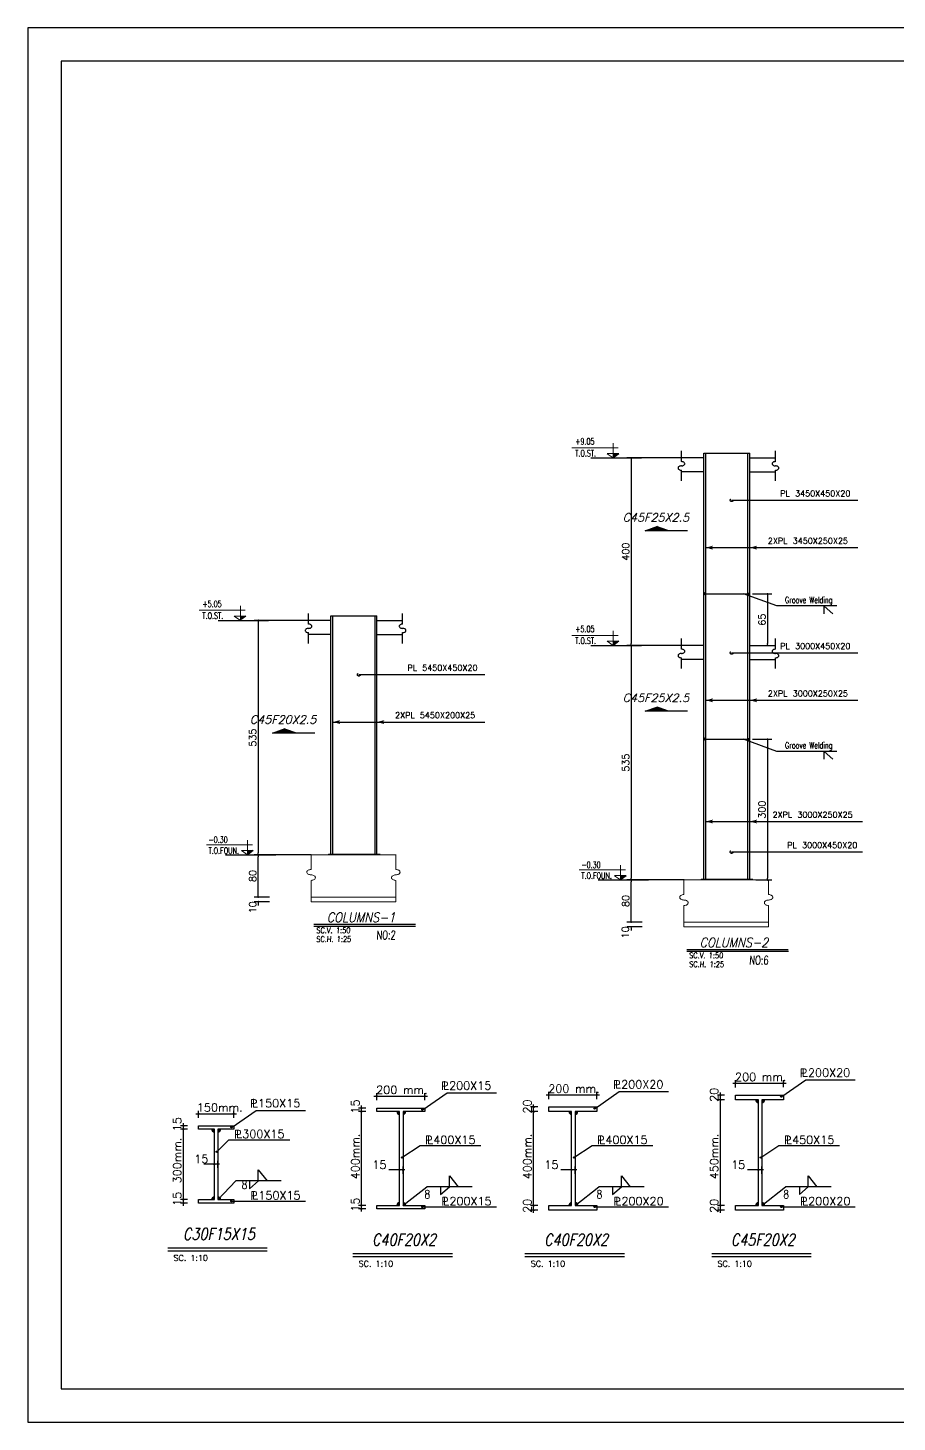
# Model space of a CAD drawing. Header units: inches. Extents: x 1387 to 2676, y -3005 to -2136.
# Drawn here: x 2500 to 2537, y -2419.8 to -2360.4 of the extents above; entities that cross this region are included whole.
import ezdxf
from ezdxf.enums import TextEntityAlignment as Align

# ---------------------------------------------------------------- set-up
doc = ezdxf.new("R2010")
doc.units = ezdxf.units.IN
doc.header["$MEASUREMENT"] = 0
doc.linetypes.add('HIDDEN', pattern=[0.375, 0.25, -0.125])
for name, color, linetype in [('1', 1, 'Continuous'), ('1R', 1, 'Continuous'), ('2H', 2, 'HIDDEN'), ('2Y', 2, 'Continuous'), ('3', 3, 'HIDDEN'), ('3G', 3, 'Continuous'), ('4C', 4, 'Continuous'), ('6M', 6, 'Continuous'), ('7', 7, 'Continuous'), ('COL-2', 3, 'Continuous'), ('D', 1, 'Continuous'), ('DIM', 8, 'Continuous'), ('lateral brace', 5, 'Continuous'), ('Layer4', 118, 'Continuous'), ('LEVEL', 3, 'HIDDEN'), ('TXT', 3, 'Continuous')]:
    doc.layers.add(name, color=color, linetype=linetype)
doc.layers.add('2', color=2, linetype='Continuous', lineweight=9)
doc.styles.add('ITALICT', font='italict')
doc.styles.add('ROMANC', font='TXT.shx')
doc.styles.add('ROMANS', font='ROMANS')
doc.styles.add('ROMANT', font='romant')
doc.dimstyles.new('1-100', dxfattribs={"dimtxt": 0.3, "dimasz": 0.08, "dimexe": 0.18, "dimexo": 0.0625, "dimgap": 0.09, "dimtad": 1, "dimdec": 0, "dimlfac": 1000, "dimdsep": 46, "dimtxsty": 'ROMANT', "dimblk": 'DOT', "dimcen": 0.09, "dimclrd": 1, "dimclre": 1, "dimclrt": 3, "dimadec": 0, "dimazin": 0, "dimtfac": 1, "dimtdec": 0, "dimtix": 1, "dimtofl": 0, "dimtmove": 2, "dimatfit": 3, "dimldrblk": 'DOT', "dimfxl": 1, "dimtolj": 1, "dimarcsym": 0})

# ---------------------------------------------------------------- blocks, each defined once
blk = doc.blocks.new('DOT')
at = {"layer": 'DIM', "color": 0, "linetype": 'ByBlock'}
blk.add_line((-0.5, 0), (-1, 0), dxfattribs=at)
at = {"layer": 'DIM', "color": 0, "linetype": 'ByBlock', "const_width": 0.5}
blk.add_lwpolyline([(-0.25, 0, 1), (0.25, 0, 1)], format="xyb", close=True, dxfattribs=at)
blk = doc.blocks.new('*D223')
at = {"layer": 'D', "color": 1, "lineweight": -2, "transparency": 16777216}
for p, q in [((2512.823, -2385.631), (2509.607, -2385.631)), ((2509.787, -2385.711), (2509.787, -2395.551)), ((2512.046, -2395.631), (2509.607, -2395.631))]:
    blk.add_line(p, q, dxfattribs=at)
at = {"layer": 'Defpoints', "color": 0, "transparency": 16777216}
for p in [(2512.885, -2385.631), (2509.787, -2395.631), (2512.109, -2395.631)]:
    blk.add_point(p, dxfattribs=at)
at = {"layer": 'D', "color": 1, "lineweight": -2, "transparency": 16777216, "xscale": 0.08, "yscale": 0.08, "zscale": 0.08}
for p, rotation in [((2509.787, -2385.631), 90), ((2509.787, -2395.631), 270)]:
    blk.add_blockref('DOT', p, dxfattribs=dict(at, rotation=rotation))
at = {"layer": 'D', "color": 2, "transparency": 16777216, "insert": (2509.547, -2390.631), "char_height": 0.3, "attachment_point": 5, "rotation": 90, "style": 'ROMANS'}
blk.add_mtext('\\A1;535', dxfattribs=at)
blk = doc.blocks.new('_Dot')
at = {"layer": 'DIM', "color": 0, "lineweight": -2}
blk.add_line((-0.5, 0), (-1, 0), dxfattribs=at)
at = {"layer": 'DIM', "color": 0, "const_width": 0.5}
blk.add_lwpolyline([(-0.25, 0, 1), (0.25, 0, 1)], format="xyb", close=True, dxfattribs=at)
blk = doc.blocks.new('ss')
at = {"layer": '2'}
for p, q in [((0, 0.137), (0, 0.514)), ((0, -0.137), (0, -0.674))]:
    blk.add_line(p, q, dxfattribs=at)
for points in [[(0, 0, -0.064661), (-0.043, 0.006, -0.077521), (-0.076, 0.02, -0.107173), (-0.1, 0.044, -0.145), (-0.107, 0.069, -0.145), (-0.1, 0.093, -0.107173), (-0.076, 0.117, -0.077521), (-0.043, 0.131, -0.064661), (0, 0.137, -0.064661)], [(0, -0.137, 0.064661), (0.043, -0.131, 0.077521), (0.076, -0.117, 0.107173), (0.1, -0.093, 0.145), (0.107, -0.069, 0.145), (0.1, -0.044, 0.107173), (0.076, -0.02, 0.077521), (0.043, -0.006, 0.064661), (0, 0, 0.064661)]]:
    blk.add_lwpolyline(points, format="xyb", dxfattribs=at)
blk = doc.blocks.new('*D224')
at = {"layer": 'D', "color": 1, "lineweight": -2, "transparency": 16777216}
for p, q in [((2510.229, -2395.631), (2509.607, -2395.631)), ((2509.787, -2397.351), (2509.787, -2395.711)), ((2510.263, -2397.431), (2509.607, -2397.431))]:
    blk.add_line(p, q, dxfattribs=at)
at = {"layer": 'Defpoints', "color": 0, "transparency": 16777216}
for p in [(2509.787, -2395.631), (2510.291, -2395.631), (2510.326, -2397.431)]:
    blk.add_point(p, dxfattribs=at)
at = {"layer": 'D', "color": 1, "lineweight": -2, "transparency": 16777216, "xscale": 0.08, "yscale": 0.08, "zscale": 0.08}
for p, rotation in [((2509.787, -2395.631), 90), ((2509.787, -2397.431), 270)]:
    blk.add_blockref('DOT', p, dxfattribs=dict(at, rotation=rotation))
at = {"layer": 'D', "color": 2, "transparency": 16777216, "insert": (2509.547, -2396.531), "char_height": 0.3, "attachment_point": 5, "rotation": 90, "style": 'ROMANS'}
blk.add_mtext('\\A1;80', dxfattribs=at)
blk = doc.blocks.new('*D225')
at = {"layer": 'D', "color": 1, "lineweight": -2, "transparency": 16777216}
for p, q in [((2510.263, -2397.431), (2509.607, -2397.431)), ((2509.787, -2397.351), (2509.787, -2397.271)), ((2510.263, -2397.631), (2509.607, -2397.631)), ((2509.787, -2397.711), (2509.787, -2397.791))]:
    blk.add_line(p, q, dxfattribs=at)
at = {"layer": 'Defpoints', "color": 0, "transparency": 16777216}
for p in [(2510.326, -2397.431), (2509.787, -2397.631), (2510.326, -2397.631)]:
    blk.add_point(p, dxfattribs=at)
at = {"layer": 'D', "color": 1, "lineweight": -2, "transparency": 16777216, "xscale": 0.08, "yscale": 0.08, "zscale": 0.08}
for p, rotation in [((2509.787, -2397.431), 270), ((2509.787, -2397.631), 90)]:
    blk.add_blockref('DOT', p, dxfattribs=dict(at, rotation=rotation))
at = {"layer": 'D', "color": 2, "transparency": 16777216, "insert": (2509.544, -2397.868), "char_height": 0.3, "attachment_point": 5, "rotation": 90, "style": 'ROMANS'}
blk.add_mtext('\\A1;10', dxfattribs=at)
blk = doc.blocks.new('*D229')
at = {"layer": 'D', "color": 1, "lineweight": -2, "transparency": 16777216}
for p, q in [((2528.723, -2386.702), (2525.507, -2386.702)), ((2525.687, -2386.782), (2525.687, -2396.622)), ((2527.946, -2396.702), (2525.507, -2396.702))]:
    blk.add_line(p, q, dxfattribs=at)
at = {"layer": 'Defpoints', "color": 0, "transparency": 16777216}
for p in [(2528.785, -2386.702), (2525.687, -2396.702), (2528.009, -2396.702)]:
    blk.add_point(p, dxfattribs=at)
at = {"layer": 'D', "color": 1, "lineweight": -2, "transparency": 16777216, "xscale": 0.08, "yscale": 0.08, "zscale": 0.08}
for p, rotation in [((2525.687, -2386.702), 90), ((2525.687, -2396.702), 270)]:
    blk.add_blockref('DOT', p, dxfattribs=dict(at, rotation=rotation))
at = {"layer": 'D', "color": 2, "transparency": 16777216, "insert": (2525.447, -2391.702), "char_height": 0.3, "attachment_point": 5, "rotation": 90, "style": 'ROMANS'}
blk.add_mtext('\\A1;535', dxfattribs=at)
blk = doc.blocks.new('*D227')
at = {"layer": 'D', "color": 1, "lineweight": -2, "transparency": 16777216}
for p, q in [((2526.129, -2396.702), (2525.507, -2396.702)), ((2525.687, -2398.422), (2525.687, -2396.782)), ((2526.163, -2398.502), (2525.507, -2398.502))]:
    blk.add_line(p, q, dxfattribs=at)
at = {"layer": 'Defpoints', "color": 0, "transparency": 16777216}
for p in [(2525.687, -2396.702), (2526.191, -2396.702), (2526.225, -2398.502)]:
    blk.add_point(p, dxfattribs=at)
at = {"layer": 'D', "color": 1, "lineweight": -2, "transparency": 16777216, "xscale": 0.08, "yscale": 0.08, "zscale": 0.08}
for p, rotation in [((2525.687, -2396.702), 90), ((2525.687, -2398.502), 270)]:
    blk.add_blockref('DOT', p, dxfattribs=dict(at, rotation=rotation))
at = {"layer": 'D', "color": 2, "transparency": 16777216, "insert": (2525.447, -2397.602), "char_height": 0.3, "attachment_point": 5, "rotation": 90, "style": 'ROMANS'}
blk.add_mtext('\\A1;80', dxfattribs=at)
blk = doc.blocks.new('*D228')
at = {"layer": 'D', "color": 1, "lineweight": -2, "transparency": 16777216}
for p, q in [((2526.163, -2398.502), (2525.507, -2398.502)), ((2526.163, -2398.702), (2525.507, -2398.702)), ((2525.687, -2398.422), (2525.687, -2398.342)), ((2525.687, -2398.782), (2525.687, -2398.862))]:
    blk.add_line(p, q, dxfattribs=at)
at = {"layer": 'Defpoints', "color": 0, "transparency": 16777216}
for p in [(2525.687, -2398.702), (2526.225, -2398.502), (2526.225, -2398.702)]:
    blk.add_point(p, dxfattribs=at)
at = {"layer": 'D', "color": 1, "lineweight": -2, "transparency": 16777216, "xscale": 0.08, "yscale": 0.08, "zscale": 0.08}
for p, rotation in [((2525.687, -2398.502), 270), ((2525.687, -2398.702), 90)]:
    blk.add_blockref('DOT', p, dxfattribs=dict(at, rotation=rotation))
at = {"layer": 'D', "color": 2, "transparency": 16777216, "insert": (2525.444, -2398.939), "char_height": 0.3, "attachment_point": 5, "rotation": 90, "style": 'ROMANS'}
blk.add_mtext('\\A1;10', dxfattribs=at)
blk = doc.blocks.new('*D226')
at = {"layer": 'D', "color": 1, "lineweight": -2, "transparency": 16777216}
for p, q in [((2530.868, -2390.704), (2531.683, -2390.704)), ((2531.503, -2390.784), (2531.503, -2396.622)), ((2531.008, -2396.702), (2531.683, -2396.702))]:
    blk.add_line(p, q, dxfattribs=at)
at = {"layer": 'Defpoints', "color": 0, "transparency": 16777216}
for p in [(2530.806, -2390.704), (2530.945, -2396.702), (2531.503, -2396.702)]:
    blk.add_point(p, dxfattribs=at)
at = {"layer": 'D', "color": 1, "lineweight": -2, "transparency": 16777216, "xscale": 0.08, "yscale": 0.08, "zscale": 0.08}
for p, rotation in [((2531.503, -2390.704), 90), ((2531.503, -2396.702), 270)]:
    blk.add_blockref('DOT', p, dxfattribs=dict(at, rotation=rotation))
at = {"layer": 'D', "color": 2, "transparency": 16777216, "insert": (2531.263, -2393.703), "char_height": 0.3, "attachment_point": 5, "rotation": 90, "style": 'ROMANS'}
blk.add_mtext('\\A1;300', dxfattribs=at)
blk = doc.blocks.new('*D230')
at = {"layer": 'D', "color": 1, "lineweight": -2, "transparency": 16777216}
for p, q in [((2528.723, -2378.702), (2525.507, -2378.702)), ((2525.687, -2378.782), (2525.687, -2386.622)), ((2527.946, -2386.702), (2525.507, -2386.702))]:
    blk.add_line(p, q, dxfattribs=at)
at = {"layer": 'Defpoints', "color": 0, "transparency": 16777216}
for p in [(2528.785, -2378.702), (2525.687, -2386.702), (2528.009, -2386.702)]:
    blk.add_point(p, dxfattribs=at)
at = {"layer": 'D', "color": 1, "lineweight": -2, "transparency": 16777216, "xscale": 0.08, "yscale": 0.08, "zscale": 0.08}
for p, rotation in [((2525.687, -2378.702), 90), ((2525.687, -2386.702), 270)]:
    blk.add_blockref('DOT', p, dxfattribs=dict(at, rotation=rotation))
at = {"layer": 'D', "color": 2, "transparency": 16777216, "insert": (2525.447, -2382.702), "char_height": 0.3, "attachment_point": 5, "rotation": 90, "style": 'ROMANS'}
blk.add_mtext('\\A1;400', dxfattribs=at)
blk = doc.blocks.new('*D231')
at = {"layer": 'D', "color": 1, "lineweight": -2, "transparency": 16777216}
for p, q in [((2530.868, -2384.504), (2531.683, -2384.504)), ((2531.503, -2384.584), (2531.503, -2386.622)), ((2531.008, -2386.702), (2531.683, -2386.702))]:
    blk.add_line(p, q, dxfattribs=at)
at = {"layer": 'Defpoints', "color": 0, "transparency": 16777216}
for p in [(2530.806, -2384.504), (2530.945, -2386.702), (2531.503, -2386.702)]:
    blk.add_point(p, dxfattribs=at)
at = {"layer": 'D', "color": 1, "lineweight": -2, "transparency": 16777216, "xscale": 0.08, "yscale": 0.08, "zscale": 0.08}
for p, rotation in [((2531.503, -2384.504), 90), ((2531.503, -2386.702), 270)]:
    blk.add_blockref('DOT', p, dxfattribs=dict(at, rotation=rotation))
at = {"layer": 'D', "color": 2, "transparency": 16777216, "insert": (2531.263, -2385.603), "char_height": 0.3, "attachment_point": 5, "rotation": 90, "style": 'ROMANS'}
blk.add_mtext('\\A1;65', dxfattribs=at)

msp = doc.modelspace()

# ---------------------------------------------------------------- hatches: boundary and pattern name
for points in [[(2531.111465, -2406.083844), (2530.996703, -2406.083844, 0.414414444), (2531.111465, -2406.198685)], [(2531.261465, -2406.083844), (2531.376227, -2406.083844, -0.414414444), (2531.261465, -2406.198685)], [(2515.809624, -2406.583844), (2515.694862, -2406.583844, 0.414414444), (2515.809624, -2406.698685)], [(2515.959624, -2406.583844), (2516.074386, -2406.583844, -0.414414444), (2515.959624, -2406.698685)], [(2523.146532, -2406.583844), (2523.03177, -2406.583844, 0.414414444), (2523.146532, -2406.698685)], [(2523.296532, -2406.583844), (2523.411294, -2406.583844, -0.414414444), (2523.296532, -2406.698685)], [(2507.913297, -2407.336129), (2507.798534, -2407.336129, 0.414414444), (2507.913297, -2407.45097)], [(2508.063297, -2407.336129), (2508.178059, -2407.336129, -0.414414444), (2508.063297, -2407.45097)], [(2507.913297, -2410.336524), (2507.798534, -2410.336524, -0.414414444), (2507.913297, -2410.221683)], [(2508.063297, -2410.336524), (2508.178059, -2410.336524, 0.414414444), (2508.063297, -2410.221683)], [(2515.809624, -2410.584239), (2515.694862, -2410.584239, -0.414414444), (2515.809624, -2410.469398)], [(2515.959624, -2410.584239), (2516.074386, -2410.584239, 0.414414444), (2515.959624, -2410.469398)], [(2523.146532, -2410.584239), (2523.03177, -2410.584239, -0.414414444), (2523.146532, -2410.469398)], [(2523.296532, -2410.584239), (2523.411294, -2410.584239, 0.414414444), (2523.296532, -2410.469398)], [(2531.111465, -2410.584239), (2530.996703, -2410.584239, -0.414414444), (2531.111465, -2410.469398)], [(2531.261465, -2410.584239), (2531.376227, -2410.584239, 0.414414444), (2531.261465, -2410.469398)]]:
    msp.add_hatch(color=1).paths.add_polyline_path(points)
at = {"layer": '1R'}
h = msp.add_hatch(color=256, dxfattribs=at)
h.dxf.hatch_style = 1
h.paths.add_polyline_path([(2528.785066, -2384.445163), (2528.785066, -2384.502292), (2528.865066, -2384.502292)])
h.paths.add_polyline_path([(2528.865066, -2384.502292), (2528.785066, -2384.502292), (2528.785066, -2384.559421)])
h = msp.add_hatch(color=256, dxfattribs=at)
h.dxf.hatch_style = 1
h.paths.add_polyline_path([(2530.745066, -2384.445163), (2530.745066, -2384.502292), (2530.665066, -2384.502292)])
h.paths.add_polyline_path([(2530.665066, -2384.502292), (2530.745066, -2384.502292), (2530.745066, -2384.559421)])
h = msp.add_hatch(color=256, dxfattribs=at)
h.dxf.hatch_style = 1
h.paths.add_polyline_path([(2528.785066, -2390.645163), (2528.785066, -2390.702292), (2528.865066, -2390.702292)])
h.paths.add_polyline_path([(2528.865066, -2390.702292), (2528.785066, -2390.702292), (2528.785066, -2390.759421)])
h = msp.add_hatch(color=256, dxfattribs=at)
h.dxf.hatch_style = 1
h.paths.add_polyline_path([(2530.745066, -2390.645163), (2530.745066, -2390.702292), (2530.665066, -2390.702292)])
h.paths.add_polyline_path([(2530.665066, -2390.702292), (2530.745066, -2390.702292), (2530.745066, -2390.759421)])
at = {"layer": 'COL-2'}
for points in [[(2514.977726, -2395.595929), (2512.773726, -2395.595929), (2512.773726, -2395.631029), (2514.977902, -2395.631029)], [(2530.877556, -2396.667192), (2528.673556, -2396.667192), (2528.673556, -2396.702292), (2530.877732, -2396.702292)]]:
    msp.add_hatch(color=256, dxfattribs=at).paths.add_polyline_path(points)

# ---------------------------------------------------------------- linework, layer by layer
at = {"layer": '1'}
for p, q in [((2529.971373, -2380.507432), (2535.34738, -2380.507432)), ((2528.865066, -2382.529505), (2535.34738, -2382.529505)), ((2529.971373, -2387.017984), (2535.34738, -2387.017984)), ((2514.071543, -2387.94672), (2519.44755, -2387.94672)), ((2528.865066, -2389.040056), (2535.34738, -2389.040056)), ((2512.965236, -2389.968793), (2519.44755, -2389.968793)), ((2528.865066, -2394.21093), (2535.54738, -2394.21093)), ((2529.971373, -2395.508658), (2535.54738, -2395.508658))]:
    msp.add_line(p, q, dxfattribs=at)
msp.add_lwpolyline([(2501.376004, -2418.41008), (2582.644355, -2418.41008), (2582.644355, -2361.777083), (2501.376004, -2361.777083)], close=True, dxfattribs=at)
at = {"layer": '1R'}
for p, q in [((2528.865066, -2384.502292), (2528.785066, -2384.445163)), ((2528.785066, -2384.502292), (2530.745066, -2384.502292)), ((2528.865066, -2384.502292), (2528.785066, -2384.559421)), ((2531.903676, -2385.01786), (2530.475554, -2384.502292)), ((2530.665066, -2384.502292), (2530.745066, -2384.445163)), ((2530.665066, -2384.502292), (2530.745066, -2384.559421)), ((2534.45094, -2385.01786), (2531.903676, -2385.01786)), ((2528.865066, -2390.702292), (2528.785066, -2390.645163)), ((2528.785066, -2390.702292), (2530.745066, -2390.702292)), ((2528.865066, -2390.702292), (2528.785066, -2390.759421)), ((2531.903676, -2391.21786), (2530.475554, -2390.702292)), ((2530.665066, -2390.702292), (2530.745066, -2390.645163)), ((2530.665066, -2390.702292), (2530.745066, -2390.759421)), ((2534.45094, -2391.21786), (2531.903676, -2391.21786)), ((2530.136465, -2405.548105), (2530.136465, -2405.244431)), ((2532.118288, -2405.944437), (2533.141519, -2405.228052)), ((2532.186465, -2405.546821), (2532.186465, -2405.243147)), ((2533.141519, -2405.228052), (2535.241268, -2405.228052)), ((2514.719225, -2405.922858), (2516.995947, -2405.922858)), ((2514.834624, -2406.098105), (2514.834624, -2405.794431)), ((2516.816447, -2406.494437), (2517.839678, -2405.778052)), ((2516.884624, -2406.096821), (2516.884624, -2405.793147)), ((2517.839678, -2405.778052), (2519.939427, -2405.778052)), ((2522.056133, -2405.872858), (2524.332855, -2405.872858)), ((2522.171532, -2406.048105), (2522.171532, -2405.744431)), ((2524.153355, -2406.444437), (2525.176586, -2405.728052)), ((2524.221532, -2406.046821), (2524.221532, -2405.743147)), ((2525.176586, -2405.728052), (2527.276335, -2405.728052)), ((2529.666738, -2405.883844), (2529.363064, -2405.883844)), ((2529.492775, -2410.899491), (2529.492775, -2405.772522)), ((2530.021066, -2405.372858), (2532.297788, -2405.372858)), ((2508.670119, -2407.246722), (2509.69335, -2406.530336)), ((2509.69335, -2406.530336), (2511.7931, -2406.530336)), ((2514.364897, -2406.433844), (2514.061223, -2406.433844)), ((2514.190934, -2410.849491), (2514.190934, -2406.322522)), ((2521.701805, -2406.383844), (2521.398131, -2406.383844)), ((2521.527842, -2410.899491), (2521.527842, -2406.272522)), ((2529.668022, -2406.083844), (2529.364349, -2406.083844)), ((2506.594606, -2410.601775), (2506.594606, -2407.074806)), ((2507.122898, -2406.675142), (2508.849619, -2406.675142)), ((2507.238297, -2406.85039), (2507.238297, -2406.546716)), ((2508.738297, -2406.849105), (2508.738297, -2406.545432)), ((2514.366181, -2406.583844), (2514.062508, -2406.583844)), ((2521.703089, -2406.583844), (2521.399416, -2406.583844)), ((2506.76857, -2407.186129), (2506.464896, -2407.186129)), ((2506.769854, -2407.336129), (2506.46618, -2407.336129)), ((2508.015556, -2408.292582), (2508.535637, -2407.782255)), ((2508.535637, -2407.782255), (2511.126223, -2407.782255)), ((2515.911883, -2408.540298), (2516.681964, -2408.029971)), ((2516.681964, -2408.029971), (2519.27255, -2408.029971)), ((2523.248791, -2408.540298), (2524.018872, -2408.029971)), ((2524.018872, -2408.029971), (2526.609458, -2408.029971)), ((2531.213724, -2408.540298), (2531.983805, -2408.029971)), ((2531.983805, -2408.029971), (2534.574391, -2408.029971)), ((2508.134469, -2408.821569), (2507.456414, -2408.821569)), ((2507.913297, -2408.985641), (2507.913297, -2408.681967)), ((2508.063297, -2408.984357), (2508.063297, -2408.680683)), ((2516.030796, -2409.069285), (2515.352742, -2409.069285)), ((2515.809624, -2409.233357), (2515.809624, -2408.929683)), ((2515.959624, -2409.232072), (2515.959624, -2408.928398)), ((2523.367704, -2409.069285), (2522.68965, -2409.069285)), ((2523.146532, -2409.233357), (2523.146532, -2408.929683)), ((2523.296532, -2409.232072), (2523.296532, -2408.928398)), ((2531.332637, -2409.069285), (2530.654583, -2409.069285)), ((2531.111465, -2409.233357), (2531.111465, -2408.929683)), ((2531.261465, -2409.232072), (2531.261465, -2408.928398)), ((2508.05878, -2410.341037), (2508.825288, -2409.540109)), ((2510.762573, -2409.540109), (2508.825288, -2409.540109)), ((2515.955108, -2410.588753), (2516.971616, -2409.787825)), ((2518.9089, -2409.787825), (2516.971616, -2409.787825)), ((2523.292016, -2410.588753), (2524.308524, -2409.787825)), ((2526.245808, -2409.787825), (2524.308524, -2409.787825)), ((2531.256948, -2410.588753), (2532.273457, -2409.787825)), ((2534.210741, -2409.787825), (2532.273457, -2409.787825)), ((2506.76857, -2410.336524), (2506.464896, -2410.336524)), ((2506.769854, -2410.486129), (2506.46618, -2410.486129)), ((2508.641028, -2410.399406), (2511.7931, -2410.399406)), ((2514.364897, -2410.584239), (2514.061223, -2410.584239)), ((2516.787355, -2410.647121), (2519.939427, -2410.647121)), ((2521.701805, -2410.584239), (2521.398131, -2410.584239)), ((2524.124263, -2410.647121), (2527.276335, -2410.647121)), ((2529.666738, -2410.584239), (2529.363064, -2410.584239)), ((2532.089196, -2410.647121), (2535.241268, -2410.647121)), ((2514.366181, -2410.733844), (2514.062508, -2410.733844)), ((2521.703089, -2410.783844), (2521.399416, -2410.783844)), ((2529.668022, -2410.783844), (2529.364349, -2410.783844))]:
    msp.add_line(p, q, dxfattribs=at)
at = {"layer": '2'}
for p, q in [((2525.132742, -2378.274178), (2523.161089, -2378.274178)), ((2524.919896, -2378.702292), (2524.659851, -2378.522129)), ((2524.659917, -2378.517418), (2525.160004, -2378.517418)), ((2524.919896, -2378.702292), (2524.919896, -2378.077861)), ((2509.020066, -2385.631029), (2509.020066, -2385.006598)), ((2509.232912, -2385.202915), (2507.261259, -2385.202915)), ((2509.020066, -2385.631029), (2508.760021, -2385.450866)), ((2508.760088, -2385.446155), (2509.260174, -2385.446155)), ((2525.132742, -2386.274178), (2523.161089, -2386.274178)), ((2524.919896, -2386.702292), (2524.919896, -2386.077861)), ((2524.919896, -2386.702292), (2524.659851, -2386.522129)), ((2524.659917, -2386.517418), (2525.160004, -2386.517418)), ((2509.545152, -2395.202915), (2507.573499, -2395.202915)), ((2509.332306, -2395.631029), (2509.332306, -2395.006598)), ((2509.332306, -2395.631029), (2509.072261, -2395.450866)), ((2509.072328, -2395.446155), (2509.572414, -2395.446155)), ((2512.038218, -2395.631029), (2515.648447, -2395.631029)), ((2512.773726, -2395.595929), (2514.977726, -2395.595929)), ((2525.444982, -2396.274178), (2523.473329, -2396.274178)), ((2525.232136, -2396.702292), (2525.232136, -2396.077861)), ((2525.232136, -2396.702292), (2524.972091, -2396.522129)), ((2524.972158, -2396.517418), (2525.472244, -2396.517418)), ((2527.938048, -2396.702292), (2531.548276, -2396.702292)), ((2528.673556, -2396.667192), (2530.877556, -2396.667192)), ((2512.038126, -2397.431029), (2515.648466, -2397.431029)), ((2512.038114, -2397.631029), (2515.64848, -2397.631029)), ((2527.937944, -2398.702292), (2531.54831, -2398.702292)), ((2527.937956, -2398.502292), (2531.548296, -2398.502292))]:
    msp.add_line(p, q, dxfattribs=at)
at = {"layer": '2H'}
for p, q in [((2525.159937, -2378.522129), (2524.919896, -2378.702292)), ((2509.260107, -2385.450866), (2509.020066, -2385.631029)), ((2525.159937, -2386.522129), (2524.919896, -2386.702292)), ((2509.572348, -2395.450866), (2509.332306, -2395.631029)), ((2525.472177, -2396.522129), (2525.232136, -2396.702292))]:
    msp.add_line(p, q, dxfattribs=at)
at = {"layer": '2Y'}
for p, q in [((2527.828328, -2378.860739), (2527.828328, -2378.405116)), ((2531.840457, -2378.860739), (2531.840457, -2378.405116)), ((2527.828328, -2379.686686), (2527.828328, -2379.226101)), ((2531.840457, -2379.686686), (2531.840457, -2379.226101)), ((2533.916629, -2385.353738), (2533.916629, -2385.018733)), ((2533.916629, -2385.018733), (2534.291332, -2385.353738)), ((2511.928498, -2385.789475), (2511.928498, -2385.333852)), ((2515.940627, -2385.789475), (2515.940627, -2385.333852)), ((2511.928498, -2386.615422), (2511.928498, -2386.154838)), ((2515.940627, -2386.615422), (2515.940627, -2386.154838)), ((2527.828328, -2386.860739), (2527.828328, -2386.405116)), ((2531.840457, -2386.860739), (2531.840457, -2386.405116)), ((2527.828328, -2387.686686), (2527.828328, -2387.226101)), ((2531.840457, -2387.686686), (2531.840457, -2387.226101)), ((2533.916629, -2391.553738), (2533.916629, -2391.218733)), ((2533.916629, -2391.218733), (2534.291332, -2391.553738))]:
    msp.add_line(p, q, dxfattribs=at)
for centre, radius, start, end in [((2527.744873, -2379.134761), 0.059758, 146.99845531, 180), ((2527.744873, -2379.134761), 0.059758, 180, 213.00154469), ((2527.784788, -2379.160683), 0.107352, 122.52953956, 146.99845531), ((2527.784788, -2379.108838), 0.107352, 213.00154469, 237.47046044), ((2527.811082, -2379.20191), 0.15625, 104.79850411, 122.52953957), ((2527.828328, -2379.267189), 0.223769, 90, 104.79850411), ((2527.828328, -2379.084508), 0.223769, 75.20149589, 90), ((2527.828328, -2378.819651), 0.223769, 270, 284.79850411), ((2527.845574, -2379.019229), 0.15625, 57.47046044, 75.20149589), ((2527.845574, -2378.88493), 0.15625, 284.79850411, 302.52953956), ((2527.871868, -2378.978002), 0.107352, 33.00154469, 57.47046044), ((2527.871868, -2378.926157), 0.107352, 302.52953956, 326.99845531), ((2527.911782, -2378.952079), 0.059758, 360, 33.00154469), ((2527.911782, -2378.952079), 0.059758, 326.99845531, 0), ((2531.757002, -2378.952079), 0.059758, 146.99845531, 180), ((2531.757002, -2378.952079), 0.059758, 180, 213.00154469), ((2531.796917, -2378.978002), 0.107352, 122.52953956, 146.99845531), ((2531.796917, -2378.926157), 0.107352, 213.00154469, 237.47046044), ((2531.823211, -2379.019229), 0.15625, 104.79850411, 122.52953956), ((2531.823211, -2378.88493), 0.15625, 237.47046044, 255.20149589), ((2531.840457, -2379.084508), 0.223769, 90, 104.79850411), ((2531.840457, -2378.819651), 0.223769, 255.20149589, 270), ((2531.840457, -2379.267189), 0.223769, 75.20149589, 90), ((2531.857703, -2379.20191), 0.15625, 57.47046043, 75.20149589), ((2531.883997, -2379.160683), 0.107352, 33.00154469, 57.47046044), ((2531.883997, -2379.108838), 0.107352, 302.52953956, 326.99845531), ((2531.923911, -2379.134761), 0.059758, 0, 33.00154469), ((2531.923911, -2379.134761), 0.059758, 326.99845531, 0), ((2527.811082, -2379.067611), 0.15625, 237.47046044, 255.20149589), ((2527.828328, -2379.002332), 0.223769, 255.20149589, 270), ((2531.840457, -2379.002332), 0.223769, 270, 284.79850411), ((2531.857703, -2379.067611), 0.15625, 284.79850411, 302.52953956), ((2511.845043, -2386.063497), 0.059758, 146.99845531, 180), ((2511.845043, -2386.063497), 0.059758, 180, 213.00154469), ((2511.884958, -2386.089419), 0.107352, 122.52953956, 146.99845531), ((2511.884958, -2386.037575), 0.107352, 213.00154469, 237.47046044), ((2511.911252, -2386.130647), 0.15625, 104.79850411, 122.52953957), ((2511.911252, -2385.996348), 0.15625, 237.47046044, 255.20149589), ((2511.928498, -2386.195926), 0.223769, 90, 104.79850411), ((2511.928498, -2385.931069), 0.223769, 255.20149589, 270), ((2511.928498, -2386.013245), 0.223769, 75.20149589, 90), ((2511.928498, -2385.748387), 0.223769, 270, 284.79850411), ((2511.945744, -2385.947965), 0.15625, 57.47046044, 75.20149589), ((2511.945744, -2385.813667), 0.15625, 284.79850411, 302.52953956), ((2511.972038, -2385.906738), 0.107352, 33.00154469, 57.47046044), ((2511.972038, -2385.854894), 0.107352, 302.52953956, 326.99845531), ((2512.011953, -2385.880816), 0.059758, 360, 33.00154469), ((2512.011953, -2385.880816), 0.059758, 326.99845531, 0), ((2515.857172, -2385.880816), 0.059758, 146.99845531, 180), ((2515.857172, -2385.880816), 0.059758, 180, 213.00154469), ((2515.897087, -2385.906738), 0.107352, 122.52953956, 146.99845531), ((2515.897087, -2385.854894), 0.107352, 213.00154469, 237.47046044), ((2515.923381, -2385.947965), 0.15625, 104.79850411, 122.52953956), ((2515.923381, -2385.813667), 0.15625, 237.47046044, 255.20149589), ((2515.940627, -2386.013245), 0.223769, 90, 104.79850411), ((2515.940627, -2385.748387), 0.223769, 255.20149589, 270), ((2515.940627, -2386.195926), 0.223769, 75.20149589, 90), ((2515.940627, -2385.931069), 0.223769, 270, 284.79850411), ((2515.957873, -2386.130647), 0.15625, 57.47046043, 75.20149589), ((2515.957873, -2385.996348), 0.15625, 284.79850411, 302.52953956), ((2515.984167, -2386.089419), 0.107352, 33.00154469, 57.47046044), ((2515.984167, -2386.037575), 0.107352, 302.52953956, 326.99845531), ((2516.024081, -2386.063497), 0.059758, 0, 33.00154469), ((2516.024081, -2386.063497), 0.059758, 326.99845531, 0), ((2527.828328, -2387.084508), 0.223769, 75.20149589, 90), ((2527.845574, -2387.019229), 0.15625, 57.47046044, 75.20149589), ((2527.871868, -2386.978002), 0.107352, 33.00154469, 57.47046044), ((2531.796917, -2386.978002), 0.107352, 122.52953956, 146.99845531), ((2531.823211, -2387.019229), 0.15625, 104.79850411, 122.52953956), ((2531.840457, -2387.084508), 0.223769, 90, 104.79850411), ((2527.744873, -2387.134761), 0.059758, 146.99845531, 180), ((2527.744873, -2387.134761), 0.059758, 180, 213.00154469), ((2527.784788, -2387.160683), 0.107352, 122.52953956, 146.99845531), ((2527.784788, -2387.108838), 0.107352, 213.00154469, 237.47046044), ((2527.811082, -2387.20191), 0.15625, 104.79850411, 122.52953957), ((2527.811082, -2387.067611), 0.15625, 237.47046044, 255.20149589), ((2527.828328, -2387.267189), 0.223769, 90, 104.79850411), ((2527.828328, -2387.002332), 0.223769, 255.20149589, 270), ((2527.828328, -2386.819651), 0.223769, 270, 284.79850411), ((2527.845574, -2386.88493), 0.15625, 284.79850411, 302.52953956), ((2527.871868, -2386.926157), 0.107352, 302.52953956, 326.99845531), ((2527.911782, -2386.952079), 0.059758, 360, 33.00154469), ((2527.911782, -2386.952079), 0.059758, 326.99845531, 0), ((2531.757002, -2386.952079), 0.059758, 146.99845531, 180), ((2531.757002, -2386.952079), 0.059758, 180, 213.00154469), ((2531.796917, -2386.926157), 0.107352, 213.00154469, 237.47046044), ((2531.823211, -2386.88493), 0.15625, 237.47046044, 255.20149589), ((2531.840457, -2386.819651), 0.223769, 255.20149589, 270), ((2531.840457, -2387.267189), 0.223769, 75.20149589, 90), ((2531.840457, -2387.002332), 0.223769, 270, 284.79850411), ((2531.857703, -2387.20191), 0.15625, 57.47046043, 75.20149589), ((2531.857703, -2387.067611), 0.15625, 284.79850411, 302.52953956), ((2531.883997, -2387.160683), 0.107352, 33.00154469, 57.47046044), ((2531.883997, -2387.108838), 0.107352, 302.52953956, 326.99845531), ((2531.923911, -2387.134761), 0.059758, 0, 33.00154469), ((2531.923911, -2387.134761), 0.059758, 326.99845531, 0)]:
    msp.add_arc(centre, radius, start, end, dxfattribs=at)
at = {"layer": '3'}
for centre in [(2529.971373, -2380.507432), (2529.971373, -2387.017984), (2514.071543, -2387.94672), (2529.971373, -2395.508658)]:
    msp.add_circle(centre, 0.06, dxfattribs=at)
for points in [[(2524.919896, -2378.702292), (2525.159937, -2378.522129), (2524.919896, -2378.522129)], [(2528.865066, -2382.529505), (2529.122301, -2382.529505), (2529.1787, -2382.445449)], [(2528.865066, -2382.529505), (2529.122301, -2382.529505), (2529.1787, -2382.613561)], [(2530.745066, -2382.529505), (2531.002301, -2382.529505), (2531.0587, -2382.445449)], [(2530.745066, -2382.529505), (2531.002301, -2382.529505), (2531.0587, -2382.613561)], [(2509.020066, -2385.631029), (2509.260107, -2385.450866), (2509.020066, -2385.450866)], [(2524.919896, -2386.702292), (2525.159937, -2386.522129), (2524.919896, -2386.522129)], [(2528.865066, -2389.040056), (2529.122301, -2389.040056), (2529.1787, -2388.956)], [(2528.865066, -2389.040056), (2529.122301, -2389.040056), (2529.1787, -2389.124112)], [(2530.745066, -2389.040056), (2531.002301, -2389.040056), (2531.0587, -2388.956)], [(2530.745066, -2389.040056), (2531.002301, -2389.040056), (2531.0587, -2389.124112)], [(2512.965236, -2389.968793), (2513.222471, -2389.968793), (2513.278871, -2389.884737)], [(2512.965236, -2389.968793), (2513.222471, -2389.968793), (2513.278871, -2390.052849)], [(2514.845236, -2389.968793), (2515.102471, -2389.968793), (2515.158871, -2389.884737)], [(2514.845236, -2389.968793), (2515.102471, -2389.968793), (2515.158871, -2390.052849)], [(2528.865066, -2394.21093), (2529.122301, -2394.21093), (2529.1787, -2394.126874)], [(2528.865066, -2394.21093), (2529.122301, -2394.21093), (2529.1787, -2394.294986)], [(2530.745066, -2394.21093), (2531.002301, -2394.21093), (2531.0587, -2394.126874)], [(2530.745066, -2394.21093), (2531.002301, -2394.21093), (2531.0587, -2394.294986)], [(2509.332306, -2395.631029), (2509.572348, -2395.450866), (2509.332306, -2395.450866)], [(2525.232136, -2396.702292), (2525.472177, -2396.522129), (2525.232136, -2396.522129)]]:
    msp.add_solid(points, dxfattribs=at)
at = {"layer": '3G'}
for p, q in [((2528.785066, -2396.667192), (2528.785066, -2378.502292)), ((2528.785066, -2378.502292), (2530.745066, -2378.502292)), ((2528.865066, -2396.667192), (2528.865066, -2378.502292)), ((2530.665066, -2396.667192), (2530.665066, -2378.502292)), ((2530.665066, -2396.667192), (2530.665066, -2378.502292)), ((2530.745066, -2396.667192), (2530.745066, -2378.502292)), ((2528.785066, -2378.702292), (2527.828328, -2378.702292)), ((2530.745066, -2378.702292), (2531.840457, -2378.702292)), ((2528.785066, -2379.302292), (2527.828328, -2379.302292)), ((2530.745066, -2379.302292), (2531.840457, -2379.302292)), ((2526.286934, -2381.812531), (2526.830867, -2381.618965)), ((2528.089813, -2381.812531), (2526.286934, -2381.812531)), ((2512.885236, -2385.631029), (2511.928498, -2385.631029)), ((2512.885236, -2395.595929), (2512.885236, -2385.431029)), ((2512.885236, -2385.431029), (2514.845236, -2385.431029)), ((2512.965236, -2395.595929), (2512.965236, -2385.431029)), ((2514.765236, -2395.595929), (2514.765236, -2385.431029)), ((2514.765236, -2395.595929), (2514.765236, -2385.431029)), ((2514.845236, -2395.595929), (2514.845236, -2385.431029)), ((2514.845236, -2385.631029), (2515.940627, -2385.631029)), ((2512.885236, -2386.231029), (2511.928498, -2386.231029)), ((2514.845236, -2386.231029), (2515.940627, -2386.231029)), ((2528.785066, -2386.702292), (2527.828328, -2386.702292)), ((2530.745066, -2386.702292), (2531.840457, -2386.702292)), ((2528.785066, -2387.302292), (2527.828328, -2387.302292)), ((2530.745066, -2387.302292), (2531.840457, -2387.302292)), ((2526.286934, -2389.506464), (2526.830867, -2389.312898)), ((2528.089813, -2389.506464), (2526.286934, -2389.506464)), ((2510.387104, -2390.435201), (2510.931037, -2390.241634)), ((2512.189983, -2390.435201), (2510.387104, -2390.435201)), ((2512.156432, -2398.67042), (2516.493278, -2398.67042)), ((2528.056262, -2399.741683), (2532.393108, -2399.741683)), ((2509.787285, -2409.070223), (2510.161988, -2409.540982)), ((2509.787285, -2409.540982), (2509.787285, -2409.070223)), ((2517.933613, -2409.317938), (2518.308315, -2409.788697)), ((2517.933613, -2409.788697), (2517.933613, -2409.317938)), ((2525.270521, -2409.317938), (2525.645223, -2409.788697)), ((2525.270521, -2409.788697), (2525.270521, -2409.317938)), ((2533.235454, -2409.317938), (2533.610156, -2409.788697)), ((2533.235454, -2409.788697), (2533.235454, -2409.317938)), ((2509.413558, -2409.539237), (2509.413558, -2409.874242)), ((2509.413558, -2409.874242), (2509.788261, -2409.539237)), ((2517.559886, -2409.786953), (2517.559886, -2410.121958)), ((2517.559886, -2410.121958), (2517.934588, -2409.786953)), ((2524.896794, -2409.786953), (2524.896794, -2410.121958)), ((2524.896794, -2410.121958), (2525.271496, -2409.786953)), ((2532.861727, -2409.786953), (2532.861727, -2410.121958)), ((2532.861727, -2410.121958), (2533.236429, -2409.786953)), ((2505.923871, -2412.386458), (2510.168472, -2412.386458)), ((2505.923871, -2412.520871), (2510.168472, -2412.520871)), ((2513.820198, -2412.634173), (2518.064799, -2412.634173)), ((2513.820198, -2412.768587), (2518.064799, -2412.768587)), ((2521.157106, -2412.634173), (2525.401707, -2412.634173)), ((2521.157106, -2412.768587), (2525.401707, -2412.768587)), ((2529.122039, -2412.634173), (2533.36664, -2412.634173)), ((2529.122039, -2412.768587), (2533.36664, -2412.768587))]:
    msp.add_line(p, q, dxfattribs=at)
for points in [[(2530.136465, -2410.783844), (2530.136465, -2410.583844), (2531.111465, -2410.583844), (2531.111465, -2406.083844), (2530.136465, -2406.083844), (2530.136465, -2405.883844), (2532.186465, -2405.883844), (2532.186465, -2406.083844), (2531.261465, -2406.083844), (2531.261465, -2410.583844), (2532.186465, -2410.583844), (2532.186465, -2410.783844)], [(2514.834624, -2410.733844), (2514.834624, -2410.583844), (2515.809624, -2410.583844), (2515.809624, -2406.583844), (2514.834624, -2406.583844), (2514.834624, -2406.433844), (2516.884624, -2406.433844), (2516.884624, -2406.583844), (2515.959624, -2406.583844), (2515.959624, -2410.583844), (2516.884624, -2410.583844), (2516.884624, -2410.733844)], [(2522.171532, -2410.783844), (2522.171532, -2410.583844), (2523.146532, -2410.583844), (2523.146532, -2406.583844), (2522.171532, -2406.583844), (2522.171532, -2406.383844), (2524.221532, -2406.383844), (2524.221532, -2406.583844), (2523.296532, -2406.583844), (2523.296532, -2410.583844), (2524.221532, -2410.583844), (2524.221532, -2410.783844)], [(2507.238297, -2410.486129), (2507.238297, -2410.336129), (2507.913297, -2410.336129), (2507.913297, -2407.336129), (2507.238297, -2407.336129), (2507.238297, -2407.186129), (2508.738297, -2407.186129), (2508.738297, -2407.336129), (2508.063297, -2407.336129), (2508.063297, -2410.336129), (2508.738297, -2410.336129), (2508.738297, -2410.486129)]]:
    msp.add_lwpolyline(points, close=True, dxfattribs=at)
for centre, start, end in [((2531.111465, -2406.083923), 180.15792688, 270.15792688), ((2531.261465, -2406.083923), 269.84207312, 359.84207312), ((2531.261465, -2406.083923), 269.84207312, 359.84207312), ((2515.809624, -2406.583923), 180.15792688, 270.15792688), ((2515.959624, -2406.583923), 269.84207312, 359.84207312), ((2515.959624, -2406.583923), 269.84207312, 359.84207312), ((2523.146532, -2406.583923), 180.15792688, 270.15792688), ((2523.296532, -2406.583923), 269.84207312, 359.84207312), ((2523.296532, -2406.583923), 269.84207312, 359.84207312), ((2507.913297, -2407.336208), 180.15792688, 270.15792688), ((2508.063297, -2407.336208), 269.84207312, 359.84207312), ((2508.063297, -2407.336208), 269.84207312, 359.84207312), ((2507.913297, -2410.336445), 89.84207312, 179.84207312), ((2507.913297, -2410.336445), 89.84207312, 179.84207312), ((2508.063297, -2410.336445), 0.15792688, 90.15792688), ((2508.063297, -2410.336445), 0.15792688, 90.15792688), ((2508.063297, -2410.336445), 0.15792688, 90.15792688), ((2515.809624, -2410.584161), 89.84207312, 179.84207312), ((2515.809624, -2410.584161), 89.84207312, 179.84207312), ((2515.959624, -2410.584161), 0.15792688, 90.15792688), ((2515.959624, -2410.584161), 0.15792688, 90.15792688), ((2515.959624, -2410.584161), 0.15792688, 90.15792688), ((2523.146532, -2410.584161), 89.84207312, 179.84207312), ((2523.146532, -2410.584161), 89.84207312, 179.84207312), ((2523.296532, -2410.584161), 0.15792688, 90.15792688), ((2523.296532, -2410.584161), 0.15792688, 90.15792688), ((2523.296532, -2410.584161), 0.15792688, 90.15792688), ((2531.111465, -2410.584161), 89.84207312, 179.84207312), ((2531.111465, -2410.584161), 89.84207312, 179.84207312), ((2531.261465, -2410.584161), 0.15792688, 90.15792688), ((2531.261465, -2410.584161), 0.15792688, 90.15792688), ((2531.261465, -2410.584161), 0.15792688, 90.15792688)]:
    msp.add_arc(centre, 0.114762, start, end, dxfattribs=at)
for points in [[(2526.286934, -2381.812531), (2526.830867, -2381.618965), (2526.830867, -2381.812531)], [(2527.374799, -2381.812531), (2526.830867, -2381.618965), (2526.830867, -2381.812531)], [(2526.286934, -2389.506464), (2526.830867, -2389.312898), (2526.830867, -2389.506464)], [(2527.374799, -2389.506464), (2526.830867, -2389.312898), (2526.830867, -2389.506464)], [(2510.387104, -2390.435201), (2510.931037, -2390.241634), (2510.931037, -2390.435201)], [(2511.47497, -2390.435201), (2510.931037, -2390.241634), (2510.931037, -2390.435201)]]:
    msp.add_solid(points, dxfattribs=at)
at = {"layer": '6M', "color": 4}
for p, q in [((2512.156432, -2398.595136), (2516.486867, -2398.595136)), ((2528.056262, -2399.6664), (2532.386697, -2399.6664))]:
    msp.add_line(p, q, dxfattribs=at)
at = {"layer": '7'}
for centre, radius in [((2514.834624, -2405.922858), 0.024437), ((2516.884624, -2405.922858), 0.024437), ((2522.171532, -2405.872858), 0.024437), ((2524.221532, -2405.872858), 0.024437), ((2529.492775, -2405.883844), 0.024437), ((2530.136465, -2405.372858), 0.024437), ((2532.089196, -2405.944437), 0.029091), ((2532.186465, -2405.372858), 0.024437), ((2514.190934, -2406.433844), 0.024437), ((2516.787355, -2406.494437), 0.029091), ((2521.527842, -2406.383844), 0.024437), ((2524.124263, -2406.444437), 0.029091), ((2529.492775, -2406.083844), 0.024437), ((2507.238297, -2406.675142), 0.024437), ((2508.738297, -2406.675142), 0.024437), ((2514.190934, -2406.583844), 0.024437), ((2521.527842, -2406.583844), 0.024437), ((2506.594606, -2407.186129), 0.024437), ((2506.594606, -2407.336129), 0.024437), ((2508.641028, -2407.246722), 0.029091), ((2508.015556, -2408.292582), 0.029091), ((2507.913297, -2408.821569), 0.024437), ((2508.063297, -2408.821569), 0.024437), ((2515.911883, -2408.540298), 0.029091), ((2523.248791, -2408.540298), 0.029091), ((2531.213724, -2408.540298), 0.029091), ((2515.809624, -2409.069285), 0.024437), ((2515.959624, -2409.069285), 0.024437), ((2523.146532, -2409.069285), 0.024437), ((2523.296532, -2409.069285), 0.024437), ((2531.111465, -2409.069285), 0.024437), ((2531.261465, -2409.069285), 0.024437), ((2506.594606, -2410.336524), 0.024437), ((2506.594606, -2410.486129), 0.024437), ((2508.641028, -2410.399406), 0.029091), ((2514.190934, -2410.584239), 0.024437), ((2516.787355, -2410.647121), 0.029091), ((2521.527842, -2410.584239), 0.024437), ((2524.124263, -2410.647121), 0.029091), ((2529.492775, -2410.584239), 0.024437), ((2532.089196, -2410.647121), 0.029091), ((2514.190934, -2410.733844), 0.024437), ((2521.527842, -2410.783844), 0.024437), ((2529.492775, -2410.783844), 0.024437)]:
    msp.add_circle(centre, radius, dxfattribs=at)
at = {"layer": 'COL-2'}
for p, q in [((2512.773726, -2395.595929), (2512.773726, -2395.631029)), ((2528.673556, -2396.667192), (2528.673556, -2396.702292))]:
    msp.add_line(p, q, dxfattribs=at)
at = {"layer": 'D'}
for p, q in [((2523.970222, -2378.702292), (2526.120583, -2378.702292)), ((2508.070392, -2385.631029), (2510.220753, -2385.631029)), ((2523.970222, -2386.702292), (2526.120583, -2386.702292)), ((2508.382633, -2395.631029), (2510.532994, -2395.631029)), ((2524.282463, -2396.702292), (2526.432823, -2396.702292))]:
    msp.add_line(p, q, dxfattribs=at)
at = {"layer": 'DIM'}
msp.add_lwpolyline([(2499.960179, -2419.825905), (2584.060179, -2419.825905), (2584.060179, -2360.361259), (2499.960179, -2360.361259)], close=True, dxfattribs=at)
at = {"layer": 'lateral brace'}
msp.add_lwpolyline([(2499.960179, -2419.825905), (2584.060179, -2419.825905), (2584.060179, -2360.361259), (2499.960179, -2360.361259)], close=True, dxfattribs=at)
at = {"layer": 'Layer4'}
msp.add_lwpolyline([(2584.060179, -2360.361259), (2499.960179, -2360.361259), (2499.960179, -2419.825905), (2584.060179, -2419.825905)], close=True, dxfattribs=at)

# ---------------------------------------------------------------- block references
at = {"layer": 'TXT', "yscale": 1.7, "zscale": 1.7}
for p, xscale in [((2512.038245, -2396.48651), 1.7), ((2515.648352, -2396.48651), -1.7), ((2527.938075, -2397.557773), 1.7), ((2531.548182, -2397.557773), -1.7)]:
    msp.add_blockref('ss', p, dxfattribs=dict(at, xscale=xscale))

# ---------------------------------------------------------------- texts
at = {"layer": '2Y', "style": 'ROMANC'}
for s, p in [('PL 3450X450X20', (2532.047488, -2380.341775)), ('2XPL 3450X250X25', (2531.517716, -2382.363848)), ('PL 3000X450X20', (2532.047488, -2386.852326)), ('PL 5450X450X20', (2516.147658, -2387.781063)), ('2XPL 3000X250X25', (2531.517716, -2388.874399)), ('2XPL 5450X200X25', (2515.617886, -2389.803136)), ('2XPL 3000X250X25', (2531.717716, -2394.045273)), ('PL 3000X450X20', (2532.345341, -2395.343001))]:
    msp.add_text(s, height=0.24999931, dxfattribs=at).set_placement(p)
at = {"layer": '3', "style": 'ROMANS', "oblique": 3, "width": 0.7}
for s, height, p in [('SC.V. 1:50', 0.24, (2512.256397, -2398.970814)), ('SC.H. 1:25', 0.24, (2512.256397, -2399.346569)), ('NO:2', 0.3696, (2514.82042, -2399.235231)), ('SC.V. 1:50', 0.24, (2528.156227, -2400.042078)), ('NO:6', 0.3696, (2530.72025, -2400.306494)), ('SC.H. 1:25', 0.24, (2528.156227, -2400.417833))]:
    msp.add_text(s, height=height, dxfattribs=at).set_placement(p)
at = {"layer": '3G'}
for s, height, style, p in [('C45F25X2.5', 0.35, 'ITALICT', (2525.325326, -2381.414962)), ('C45F25X2.5', 0.35, 'ITALICT', (2525.325326, -2389.108895)), ('C45F20X2.5', 0.35, 'ITALICT', (2509.425496, -2390.037632)), ('L', 0.35, 'ROMANS', (2532.963793, -2405.089381)), ('200X20', 0.35, 'ROMANS', (2533.226722, -2405.097288)), ('P', 0.35, 'ROMANS', (2517.579313, -2405.657116)), ('L', 0.35, 'ROMANS', (2517.661952, -2405.639381)), ('200X15', 0.35, 'ROMANS', (2517.924881, -2405.647288)), ('P', 0.35, 'ROMANS', (2524.916221, -2405.607116)), ('L', 0.35, 'ROMANS', (2524.99886, -2405.589381)), ('200X20', 0.35, 'ROMANS', (2525.261789, -2405.597288)), ('200 mm.', 0.35, 'ROMANS', (2530.116607, -2405.279482)), ('P', 0.35, 'ROMANS', (2532.881154, -2405.107116)), ('200 mm.', 0.35, 'ROMANS', (2514.814766, -2405.829482)), ('200 mm.', 0.35, 'ROMANS', (2522.151674, -2405.779482)), ('150mm.', 0.35, 'ROMANS', (2507.167195, -2406.581767)), ('P', 0.35, 'ROMANS', (2509.432986, -2406.4094)), ('L', 0.35, 'ROMANS', (2509.515625, -2406.391665)), ('150X15', 0.35, 'ROMANS', (2509.778554, -2406.399572)), ('P', 0.35, 'ROMANS', (2508.757085, -2407.72371)), ('L', 0.35, 'ROMANS', (2508.839724, -2407.705975)), ('300X15', 0.35, 'ROMANS', (2509.102653, -2407.713881)), ('P', 0.35, 'ROMANS', (2516.903412, -2407.971425)), ('L', 0.35, 'ROMANS', (2516.986051, -2407.95369)), ('400X15', 0.35, 'ROMANS', (2517.24898, -2407.961597)), ('P', 0.35, 'ROMANS', (2524.24032, -2407.971425)), ('L', 0.35, 'ROMANS', (2524.322959, -2407.95369)), ('400X15', 0.35, 'ROMANS', (2524.585888, -2407.961597)), ('P', 0.35, 'ROMANS', (2532.205253, -2407.971425)), ('L', 0.35, 'ROMANS', (2532.287892, -2407.95369)), ('450X15', 0.35, 'ROMANS', (2532.550821, -2407.961597)), ('15', 0.35, 'ROMANS', (2507.054506, -2408.775809)), ('15', 0.35, 'ROMANS', (2514.650834, -2409.023525)), ('15', 0.35, 'ROMANS', (2521.987741, -2409.023525)), ('15', 0.35, 'ROMANS', (2529.952674, -2409.023525)), ('P', 0.35, 'ROMANS', (2509.443329, -2410.34086)), ('L', 0.35, 'ROMANS', (2509.525968, -2410.323126)), ('150X15', 0.35, 'ROMANS', (2509.788898, -2410.331032)), ('P', 0.35, 'ROMANS', (2517.589657, -2410.588576)), ('L', 0.35, 'ROMANS', (2517.672296, -2410.570841)), ('200X15', 0.35, 'ROMANS', (2517.935225, -2410.578748)), ('P', 0.35, 'ROMANS', (2524.926565, -2410.588576)), ('L', 0.35, 'ROMANS', (2525.009204, -2410.570841)), ('200X20', 0.35, 'ROMANS', (2525.272133, -2410.578748)), ('P', 0.35, 'ROMANS', (2532.891498, -2410.588576)), ('L', 0.35, 'ROMANS', (2532.974137, -2410.570841)), ('200X20', 0.35, 'ROMANS', (2533.237066, -2410.578748)), ('SC. 1:10', 0.25, 'ROMANS', (2506.171181, -2412.948492)), ('SC. 1:10', 0.25, 'ROMANS', (2514.067508, -2413.196208)), ('SC. 1:10', 0.25, 'ROMANS', (2521.404416, -2413.196208)), ('SC. 1:10', 0.25, 'ROMANS', (2529.369349, -2413.196208))]:
    msp.add_text(s, height=height, dxfattribs=dict(at, style=style)).set_placement(p)
at = {"layer": '3G', "style": 'ROMANS'}
for s, p in [('20', (2529.399399, -2406.167744)), ('15', (2514.097558, -2406.667744)), ('20', (2521.434466, -2406.667744)), ('15', (2506.501231, -2407.420028)), ('400mm.', (2514.097558, -2409.471533)), ('400mm.', (2521.434466, -2409.471533)), ('450mm.', (2529.399399, -2409.471533)), ('300mm.', (2506.501231, -2409.643032)), ('15', (2506.501231, -2410.603676)), ('15', (2514.097558, -2410.851392)), ('20', (2521.434466, -2410.901392)), ('20', (2529.399399, -2410.901392))]:
    msp.add_text(s, height=0.35, rotation=90, dxfattribs=at).set_placement(p)
at = {"layer": '3G', "style": 'ROMANS', "width": 0.8}
for p in [(2509.074932, -2409.87535), (2516.874628, -2410.286035), (2524.211536, -2410.286035), (2532.176469, -2410.286035)]:
    msp.add_text('8', height=0.35, dxfattribs=at).set_placement(p)
at = {"layer": '4C', "style": 'ITALICT', "width": 0.88}
for s, p in [('COLUMNS-1', (2512.707433, -2398.497335)), ('COLUMNS-2', (2528.607262, -2399.568598))]:
    msp.add_text(s, height=0.4, dxfattribs=at).set_placement(p)
at = {"layer": '4C', "style": 'ITALICT', "width": 0.8}
for s, p in [('C30F15X15', (2508.106766, -2411.799118)), ('C40F20X2', (2516.003093, -2412.046834)), ('C40F20X2', (2523.340001, -2412.046834)), ('C45F20X2', (2531.304934, -2412.046834))]:
    msp.add_text(s, height=0.5, dxfattribs=at).set_placement(p, align=Align.MIDDLE)
at = {"layer": 'LEVEL', "style": 'ROMANS', "width": 0.7}
for s, p in [('+9.05', (2523.301887, -2378.134544)), ('T.O.ST.  ', (2523.301887, -2378.635791)), ('+5.05', (2507.402057, -2385.063281)), ('Groove Welding', (2532.247488, -2384.896296)), ('T.O.ST.  ', (2507.402057, -2385.564528)), ('+5.05', (2523.301887, -2386.134544)), ('T.O.ST.  ', (2523.301887, -2386.635791)), ('Groove Welding', (2532.247488, -2391.096296)), ('-0.30', (2507.662155, -2395.121976)), ('T.O.FOUN.', (2507.662155, -2395.585827)), ('T.O.FOUN.', (2523.561985, -2396.65709)), ('-0.30', (2523.561985, -2396.193239))]:
    msp.add_text(s, height=0.27, dxfattribs=at).set_placement(p)

# ---------------------------------------------------------------- dimensions: what is measured, and where the dimension line sits
at = {"layer": 'D'}
for base, p1, p2, text, picture, middle in [((2525.686502, -2386.702292), (2528.785066, -2378.702292), (2528.008517, -2386.702292), '400', '*D230', (2525.446502, -2382.702292)), ((2531.503017, -2386.702292), (2530.805626, -2384.504131), (2530.945066, -2386.702292), '65', '*D231', (2531.263017, -2385.603211)), ((2509.786672, -2395.631029), (2512.885236, -2385.631029), (2512.108687, -2395.631029), '535', '*D223', (2509.546672, -2390.631029)), ((2525.686502, -2396.702292), (2528.785066, -2386.702292), (2528.008517, -2396.702292), '535', '*D229', (2525.446502, -2391.702292)), ((2531.503017, -2396.702292), (2530.805626, -2390.704131), (2530.945066, -2396.702292), '300', '*D226', (2531.263017, -2393.703211)), ((2509.786672, -2395.631029), (2510.325662, -2397.431029), (2510.291331, -2395.631029), '80', '*D224', (2509.546672, -2396.531029)), ((2525.686502, -2396.702292), (2526.225492, -2398.502292), (2526.191161, -2396.702292), '80', '*D227', (2525.446502, -2397.602292))]:
    dim = msp.add_linear_dim(base=base, p1=p1, p2=p2, angle=90, text=text, dimstyle='1-100', override={"dimtxsty": 'ROMANS', "dimclrt": 2, "dimtmove": 1}, dxfattribs=at)
    dim.commit()
    dim.dimension.update_dxf_attribs({"geometry": picture, "text_midpoint": middle})
for base, p1, p2, picture, middle in [((2509.786672, -2397.631029), (2510.325662, -2397.431029), (2510.325662, -2397.631029), '*D225', (2509.784352, -2397.868191)), ((2525.686502, -2398.702292), (2526.225492, -2398.502292), (2526.225492, -2398.702292), '*D228', (2525.684182, -2398.939454))]:
    dim = msp.add_linear_dim(base=base, p1=p1, p2=p2, angle=270, text='10', dimstyle='1-100', override={"dimtxsty": 'ROMANS', "dimclrt": 2, "dimtmove": 1}, dxfattribs=at)
    dim.commit()
    dim.dimension.update_dxf_attribs({"geometry": picture, "text_midpoint": middle, "dimtype": 160})

doc.saveas('drawing.dxf')
